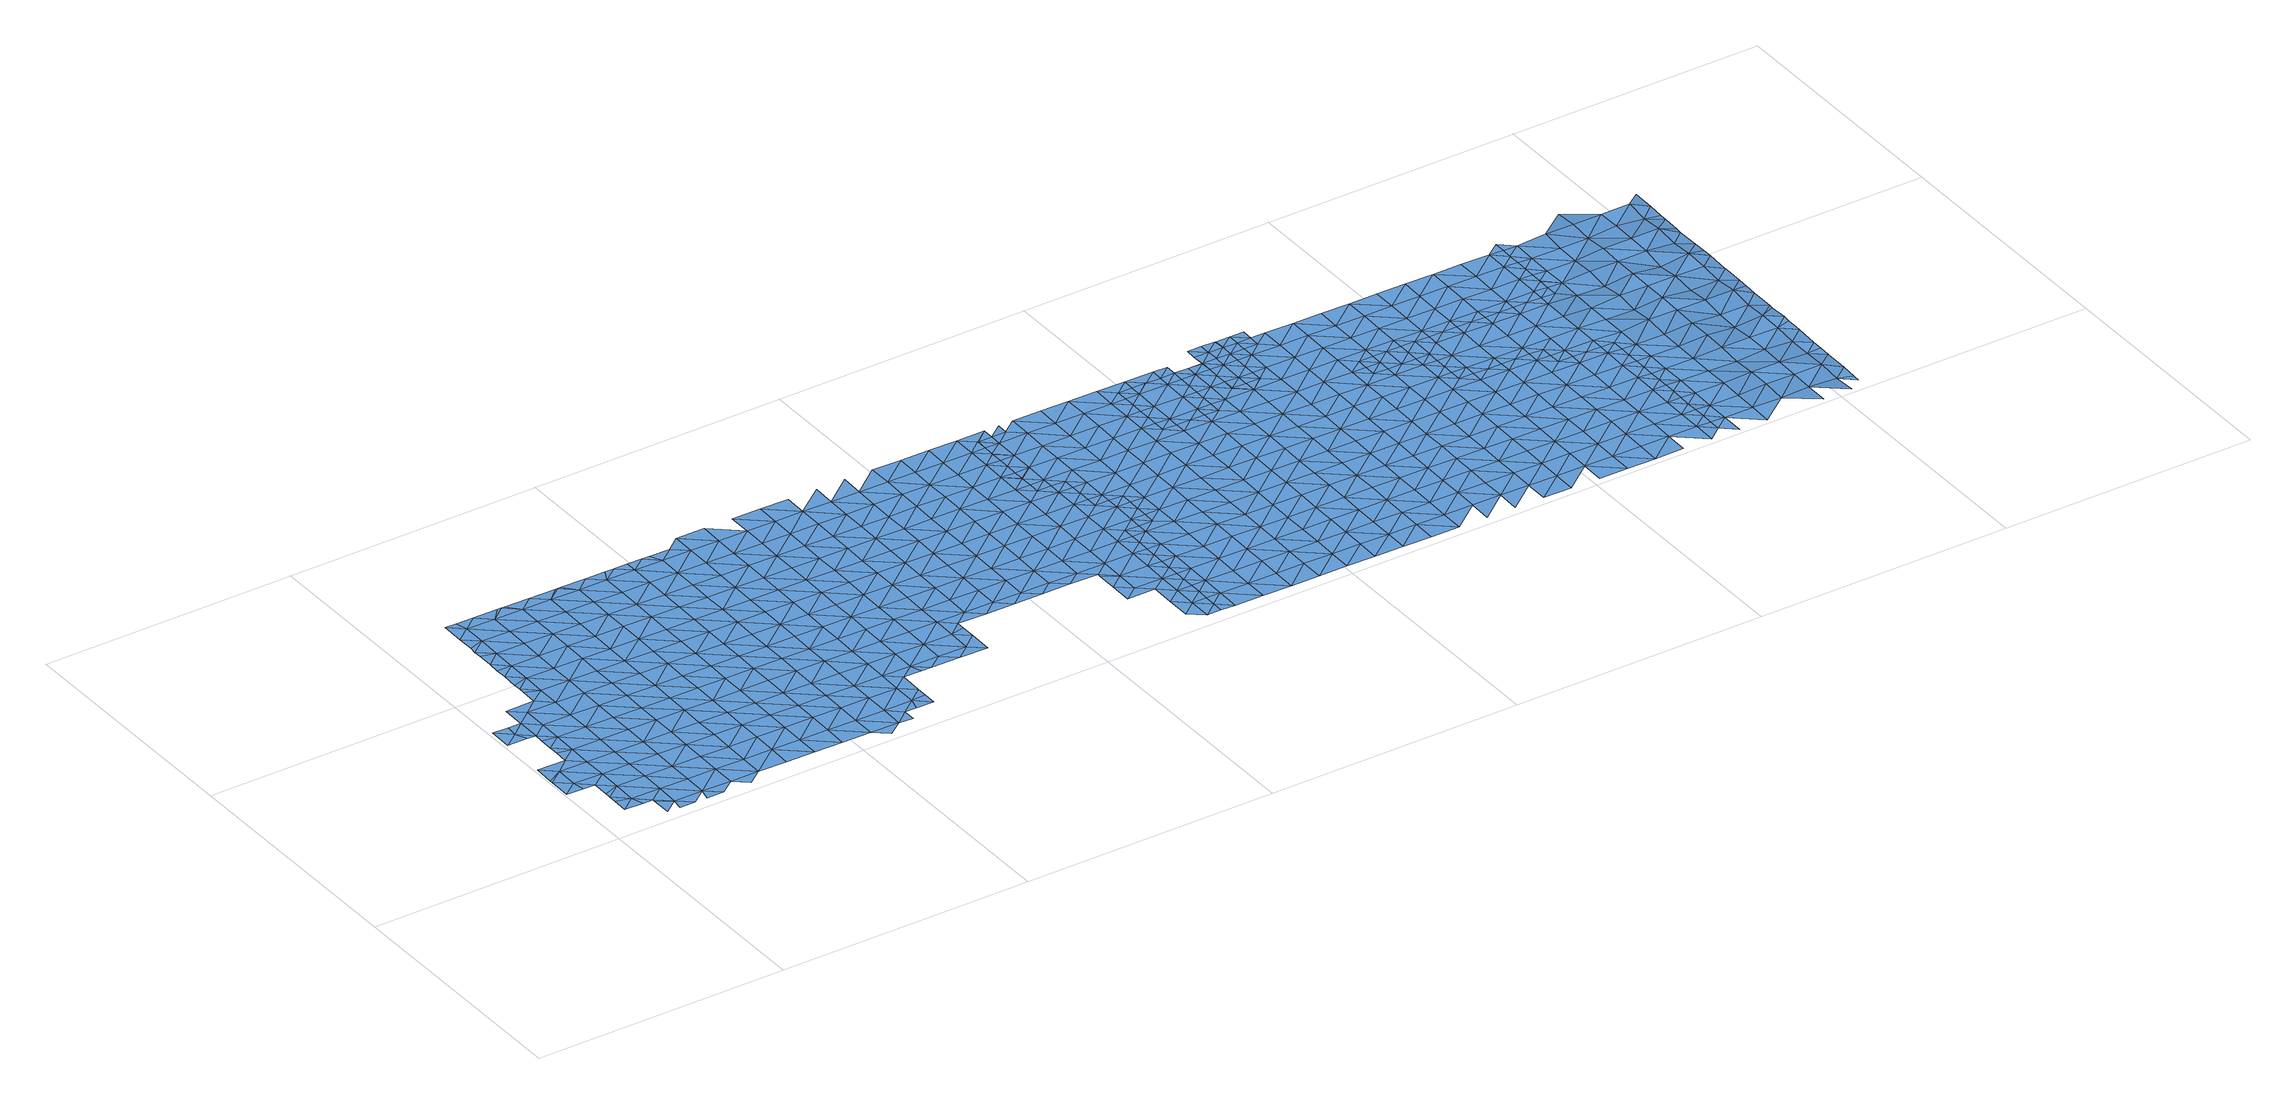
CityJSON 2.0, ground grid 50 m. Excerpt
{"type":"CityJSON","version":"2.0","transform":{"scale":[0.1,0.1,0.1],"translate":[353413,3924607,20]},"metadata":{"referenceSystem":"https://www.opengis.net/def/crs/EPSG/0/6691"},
"CityObjects":{
"waterbody1":{"type":"WaterBody","attributes":{"name":"3","class":"1140","function":"1","WaterBodyRiverFloodingRiskAttribute.description":"6","WaterBodyRiverFloodingRiskAttribute.rankOrg":"1","WaterBodyRiverFloodingRiskAttribute.adminType":"2","WaterBodyRiverFloodingRiskAttribute.scale":"L2"},"geometry":[{"type":"MultiSurface","lod":"1","boundaries":[[[0,1,2]],[[3,2,1]],[[4,5,6]],[[4,3,5]],[[5,3,1]],[[7,8,9]],[[0,10,1]],[[8,7,11]],[[12,6,5]],[[7,9,13]],[[14,1,10]],[[15,11,16]],[[10,15,16]],[[11,7,16]],[[5,1,14]],[[13,17,7]],[[18,12,5]],[[14,18,5]],[[14,10,16]],[[19,20,21]],[[22,16,7]],[[20,23,21]],[[24,25,17]],[[24,26,25]],[[19,21,27]],[[28,14,16]],[[7,17,22]],[[23,29,21]],[[22,28,16]],[[30,31,32]],[[31,12,18]],[[30,12,31]],[[17,25,22]],[[33,34,25]],[[35,18,14]],[[27,21,36]],[[21,29,36]],[[37,38,29]],[[37,32,38]],[[39,22,25]],[[32,31,38]],[[34,39,25]],[[35,14,28]],[[29,40,36]],[[35,41,18]],[[29,38,40]],[[31,18,41]],[[22,42,28]],[[39,42,22]],[[36,43,44]],[[36,40,43]],[[38,31,45]],[[46,40,38]],[[45,31,41]],[[42,47,28]],[[48,49,39]],[[35,28,47]],[[35,50,41]],[[46,38,45]],[[40,51,43]],[[46,51,40]],[[44,43,52]],[[49,53,39]],[[50,35,47]],[[39,54,42]],[[51,55,43]],[[54,47,42]],[[45,41,56]],[[43,55,52]],[[41,50,56]],[[46,45,57]],[[39,53,54]],[[58,50,47]],[[57,45,56]],[[54,59,47]],[[46,60,51]],[[61,62,63]],[[61,52,62]],[[52,55,62]],[[50,58,56]],[[63,64,65]],[[62,64,63]],[[46,57,66]],[[51,67,55]],[[65,64,68]],[[58,47,59]],[[69,70,53]],[[53,70,54]],[[46,66,60]],[[68,71,72]],[[58,73,56]],[[56,74,57]],[[72,71,75]],[[73,74,56]],[[68,64,71]],[[54,76,59]],[[57,74,66]],[[51,60,67]],[[70,76,54]],[[75,77,78]],[[62,55,79]],[[78,77,80]],[[79,55,67]],[[75,71,77]],[[64,62,79]],[[59,81,58]],[[82,71,64]],[[80,83,84]],[[66,85,60]],[[86,84,83]],[[80,77,83]],[[58,87,73]],[[85,66,74]],[[60,88,67]],[[59,76,81]],[[64,79,82]],[[89,86,83]],[[90,86,89]],[[87,58,81]],[[77,71,91]],[[70,92,76]],[[87,93,73]],[[73,94,74]],[[77,95,83]],[[60,85,88]],[[71,82,91]],[[90,89,96]],[[97,92,70]],[[93,94,73]],[[94,85,74]],[[79,67,98]],[[76,99,81]],[[100,82,79]],[[67,88,98]],[[98,101,79]],[[77,91,95]],[[102,88,85]],[[101,100,79]],[[89,83,103]],[[96,89,104]],[[94,102,85]],[[82,105,91]],[[83,95,103]],[[76,92,99]],[[100,105,82]],[[87,106,93]],[[88,107,98]],[[87,81,106]],[[108,95,91]],[[109,89,103]],[[104,89,109]],[[106,81,99]],[[110,94,93]],[[111,101,98]],[[107,88,102]],[[106,110,93]],[[95,108,103]],[[109,112,104]],[[92,97,113]],[[114,102,94]],[[115,100,101]],[[108,91,105]],[[116,109,103]],[[111,98,107]],[[113,117,92]],[[92,118,99]],[[111,115,101]],[[119,107,102]],[[120,105,100]],[[114,94,110]],[[116,103,108]],[[114,119,102]],[[116,121,109]],[[112,109,122]],[[106,99,118]],[[92,117,118]],[[106,123,110]],[[124,108,105]],[[109,121,122]],[[120,100,115]],[[119,125,107]],[[120,124,105]],[[126,117,113]],[[121,127,122]],[[128,115,111]],[[123,106,118]],[[111,107,128]],[[114,110,129]],[[128,107,125]],[[116,108,130]],[[131,121,116]],[[126,132,117]],[[117,133,118]],[[134,120,115]],[[110,123,129]],[[135,127,121]],[[130,108,124]],[[129,136,114]],[[114,137,119]],[[130,131,116]],[[132,133,117]],[[136,137,114]],[[119,137,125]],[[138,124,120]],[[115,128,139]],[[140,135,121]],[[123,118,133]],[[141,128,125]],[[134,115,139]],[[134,138,120]],[[123,142,129]],[[143,130,124]],[[140,121,131]],[[137,141,125]],[[144,132,126]],[[145,136,129]],[[123,133,142]],[[130,143,131]],[[141,146,128]],[[140,147,135]],[[139,128,146]],[[143,124,138]],[[144,148,132]],[[132,149,133]],[[129,142,145]],[[145,150,136]],[[136,151,137]],[[146,152,139]],[[143,153,131]],[[148,149,132]],[[149,142,133]],[[150,151,136]],[[151,141,137]],[[134,139,152]],[[140,131,153]],[[154,138,134]],[[147,140,155]],[[156,146,141]],[[157,154,134]],[[140,158,155]],[[157,134,152]],[[151,156,141]],[[140,153,158]],[[145,142,159]],[[160,161,144]],[[158,162,155]],[[144,161,148]],[[159,142,149]],[[143,138,154]],[[163,150,145]],[[143,164,153]],[[156,165,146]],[[146,166,152]],[[163,151,150]],[[167,158,153]],[[148,168,149]],[[145,159,169]],[[143,154,164]],[[164,167,153]],[[170,168,148]],[[163,145,169]],[[171,156,151]],[[162,158,172]],[[170,148,161]],[[157,152,166]],[[173,154,157]],[[146,165,166]],[[159,149,168]],[[159,174,169]],[[173,157,166]],[[151,163,171]],[[175,158,167]],[[172,158,175]],[[173,176,154]],[[170,161,177]],[[165,156,178]],[[177,161,179]],[[174,159,168]],[[164,154,176]],[[156,171,178]],[[178,180,165]],[[165,181,166]],[[164,182,167]],[[183,172,175]],[[182,175,167]],[[169,174,184]],[[185,164,176]],[[163,169,186]],[[187,188,170]],[[188,174,168]],[[170,177,187]],[[171,163,186]],[[189,178,171]],[[190,187,177]],[[173,166,181]],[[191,176,173]],[[169,184,186]],[[182,164,185]],[[165,180,181]],[[168,170,188]],[[183,175,192]],[[182,193,175]],[[194,185,176]],[[189,171,186]],[[191,173,181]],[[188,195,174]],[[174,196,184]],[[189,197,178]],[[191,194,176]],[[192,175,193]],[[195,196,174]],[[187,190,198]],[[184,196,186]],[[193,199,192]],[[200,182,185]],[[180,178,201]],[[187,202,188]],[[203,187,198]],[[204,189,186]],[[201,178,197]],[[181,180,201]],[[187,203,202]],[[205,185,194]],[[202,206,188]],[[188,206,195]],[[207,199,193]],[[191,181,208]],[[204,186,196]],[[193,182,200]],[[209,197,189]],[[208,181,201]],[[210,194,191]],[[185,205,200]],[[204,211,189]],[[211,209,189]],[[206,212,195]],[[213,210,191]],[[197,209,201]],[[213,191,208]],[[195,214,196]],[[207,193,215]],[[193,200,215]],[[205,194,210]],[[196,214,204]],[[216,212,206]],[[207,215,217]],[[205,218,200]],[[195,212,214]],[[219,201,209]],[[214,220,204]],[[204,221,211]],[[208,201,222]],[[205,210,218]],[[220,221,204]],[[223,212,216]],[[222,201,219]],[[213,208,222]],[[224,210,213]],[[217,215,225]],[[211,226,209]],[[222,224,213]],[[200,218,227]],[[215,200,228]],[[221,226,211]],[[223,229,212]],[[200,227,228]],[[224,230,210]],[[225,215,228]],[[229,231,212]],[[219,209,226]],[[214,231,220]],[[214,212,231]],[[218,232,227]],[[218,210,232]],[[233,225,228]],[[232,210,230]],[[223,234,229]],[[220,235,221]],[[236,228,227]],[[219,226,237]],[[222,219,238]],[[239,235,220]],[[235,226,221]],[[238,219,237]],[[224,222,238]],[[240,230,224]],[[236,233,228]],[[220,231,239]],[[241,227,232]],[[236,227,241]],[[242,229,234]],[[235,243,226]],[[224,238,240]],[[240,244,230]],[[231,229,242]],[[243,245,226]],[[231,246,239]],[[247,233,236]],[[237,226,245]],[[232,230,248]],[[238,237,245]],[[249,240,238]],[[248,230,244]],[[241,232,248]],[[234,250,242]],[[231,242,251]],[[252,236,241]],[[235,239,246]],[[231,251,246]],[[253,252,241]],[[252,247,236]],[[249,238,245]],[[253,241,248]],[[246,254,235]],[[250,255,242]],[[242,255,251]],[[243,235,254]],[[256,257,240]],[[257,248,244]],[[258,245,243]],[[240,249,256]],[[244,240,257]],[[251,259,246]],[[260,251,255]],[[261,258,243]],[[262,249,245]],[[259,251,260]],[[243,254,261]],[[257,263,248]],[[248,264,253]],[[265,254,246]],[[259,265,246]],[[262,256,249]],[[266,252,253]],[[264,266,253]],[[266,267,252]],[[245,258,262]],[[248,263,264]],[[254,268,261]],[[268,258,261]],[[269,270,256]],[[271,254,265]],[[256,262,269]],[[257,256,270]],[[265,259,272]],[[263,257,270]],[[254,271,268]],[[273,267,266]],[[268,274,258]],[[258,275,262]],[[270,276,263]],[[263,277,264]],[[272,278,265]],[[275,269,262]],[[276,277,263]],[[279,271,265]],[[280,266,264]],[[275,258,274]],[[281,268,271]],[[266,280,273]],[[279,265,278]],[[282,276,270]],[[268,281,274]],[[264,277,280]],[[269,275,283]],[[270,269,282]],[[278,272,284]],[[281,271,279]],[[282,269,283]],[[285,273,280]],[[281,286,274]],[[274,287,275]],[[276,288,277]],[[289,279,278]],[[290,278,284]],[[276,282,291]],[[290,289,278]],[[289,281,279]],[[280,277,288]],[[274,286,287]],[[276,291,288]],[[283,275,292]],[[282,283,292]],[[275,287,292]],[[284,293,290]],[[294,280,288]],[[282,295,291]],[[296,281,289]],[[297,280,294]],[[286,298,287]],[[286,281,298]],[[282,292,299]],[[291,300,288]],[[298,281,296]],[[295,300,291]],[[282,299,295]],[[301,290,293]],[[302,296,289]],[[303,304,287]],[[294,288,300]],[[289,290,302]],[[287,298,303]],[[292,287,304]],[[299,292,304]],[[290,301,302]],[[305,298,296]],[[293,306,301]],[[294,300,307]],[[308,305,296]],[[309,310,299]],[[309,299,304]],[[296,302,308]],[[294,307,311]],[[295,299,310]],[[295,312,300]],[[313,302,301]],[[306,313,301]],[[310,312,295]],[[312,307,300]],[[314,304,303]],[[303,298,315]],[[315,298,305]],[[316,309,304]],[[313,317,302]],[[302,318,308]],[[319,313,306]],[[314,303,315]],[[320,321,307]],[[308,322,305]],[[309,323,310]],[[307,312,320]],[[324,325,326]],[[316,304,314]],[[302,317,318]],[[305,327,315]],[[310,328,312]],[[329,324,326]],[[330,331,325]],[[324,330,325]],[[328,320,312]],[[308,318,322]],[[332,314,315]],[[309,316,323]],[[331,330,319]],[[333,334,335]],[[317,313,336]],[[327,305,322]],[[313,319,336]],[[327,332,315]],[[332,316,314]],[[310,323,328]],[[336,337,317]],[[317,338,318]],[[335,339,333]],[[319,330,336]],[[337,338,317]],[[324,340,330]],[[334,341,329]],[[342,333,339]],[[318,343,322]],[[344,342,339]],[[332,345,316]],[[316,346,323]],[[334,333,341]],[[320,328,347]],[[321,320,348]],[[324,329,340]],[[322,343,327]],[[340,349,330]],[[342,350,333]],[[330,351,336]],[[323,346,328]],[[320,347,348]],[[350,352,333]],[[329,341,340]],[[349,351,330]],[[343,318,338]],[[341,333,352]],[[353,332,327]],[[316,345,346]],[[354,355,341]],[[351,356,336]],[[341,352,354]],[[340,341,355]],[[353,345,332]],[[357,358,328]],[[337,336,356]],[[337,359,338]],[[360,348,347]],[[327,343,361]],[[328,346,357]],[[362,363,340]],[[347,328,358]],[[340,363,349]],[[356,359,337]],[[340,355,362]],[[353,327,361]],[[358,360,347]],[[364,343,338]],[[363,365,349]],[[353,366,345]],[[365,367,349]],[[349,367,351]],[[346,345,368]],[[346,369,357]],[[370,371,351]],[[351,371,356]],[[370,351,367]],[[364,338,359]],[[368,345,366]],[[372,353,361]],[[361,343,373]],[[371,374,356]],[[375,366,353]],[[374,376,356]],[[356,376,359]],[[373,343,364]],[[373,372,361]],[[346,368,369]],[[377,360,358]],[[358,357,378]],[[379,380,366]],[[366,380,368]],[[353,372,375]],[[376,381,359]],[[379,366,375]],[[382,364,359]],[[357,369,378]],[[380,383,368]],[[384,373,364]],[[381,382,359]],[[385,386,368]],[[368,386,369]],[[385,368,383]],[[377,358,378]],[[382,384,364]],[[387,375,372]],[[388,372,373]],[[389,378,369]],[[390,391,373]],[[376,392,381]],[[390,373,384]],[[393,394,369]],[[391,388,373]],[[393,369,386]],[[394,389,369]],[[395,387,372]],[[392,396,381]],[[397,395,372]],[[397,372,388]],[[398,399,378]],[[398,378,389]],[[377,378,399]],[[400,384,382]],[[396,401,381]],[[401,402,381]],[[382,381,403]],[[404,400,382]],[[403,381,402]],[[405,377,399]],[[406,404,382]],[[382,403,406]],[[405,399,407]],[[405,407,408]],[[409,410,408]],[[411,412,413]],[[412,414,415]],[[415,413,412]],[[416,414,412]],[[411,417,412]],[[417,418,412]],[[416,412,418]],[[417,419,418]],[[419,417,420]],[[421,418,419]],[[420,422,419]],[[423,424,425]],[[426,421,419]],[[427,425,424]],[[428,427,424]],[[426,419,422]],[[429,430,422]],[[429,428,430]],[[428,424,430]],[[423,431,424]],[[432,422,430]],[[426,422,432]],[[433,430,424]],[[434,426,432]],[[424,431,433]],[[435,432,430]],[[432,436,434]],[[433,431,437]],[[430,433,438]],[[437,439,433]],[[430,438,435]],[[436,432,435]],[[440,438,433]],[[440,433,439]],[[441,436,435]],[[440,442,438]],[[438,443,435]],[[440,439,444]],[[441,435,445]],[[444,446,440]],[[435,443,445]],[[438,442,443]],[[447,442,440]],[[448,449,450]],[[449,446,451]],[[452,445,443]],[[451,450,449]],[[440,446,453]],[[454,455,456]],[[455,457,456]],[[458,454,456]],[[446,449,453]],[[448,459,449]],[[447,440,453]],[[447,460,442]],[[452,443,461]],[[462,458,463]],[[443,442,460]],[[458,456,463]],[[464,462,463]],[[465,466,467]],[[467,464,465]],[[461,443,460]],[[464,463,465]],[[468,463,456]],[[465,469,466]],[[449,459,470]],[[469,471,472]],[[472,466,469]],[[453,449,473]],[[474,461,460]],[[468,456,475]],[[459,476,470]],[[447,453,473]],[[449,470,473]],[[463,477,465]],[[478,479,480]],[[478,471,479]],[[447,481,460]],[[471,469,479]],[[476,482,470]],[[483,463,468]],[[484,481,447]],[[465,477,469]],[[474,460,485]],[[486,487,488]],[[486,480,487]],[[447,473,484]],[[480,479,487]],[[489,468,475]],[[490,473,470]],[[463,483,477]],[[469,491,479]],[[485,460,481]],[[490,470,482]],[[492,488,487]],[[493,488,492]],[[482,493,492]],[[494,484,473]],[[469,477,491]],[[490,495,473]],[[490,482,492]],[[496,485,481]],[[489,497,468]],[[487,479,498]],[[499,492,487]],[[483,468,497]],[[479,491,498]],[[484,500,481]],[[481,501,496]],[[494,473,495]],[[477,502,491]],[[477,483,502]],[[487,498,499]],[[492,503,490]],[[500,501,481]],[[502,483,497]],[[503,495,490]],[[491,504,498]],[[484,494,500]],[[492,499,505]],[[506,497,489]],[[507,494,495]],[[508,499,498]],[[492,505,503]],[[509,510,489]],[[491,502,504]],[[504,511,498]],[[500,512,501]],[[512,513,514]],[[510,506,489]],[[514,501,512]],[[512,515,513]],[[511,508,498]],[[512,516,515]],[[499,517,505]],[[495,503,507]],[[516,518,519]],[[502,497,506]],[[519,515,516]],[[500,494,520]],[[502,521,504]],[[522,503,505]],[[516,523,518]],[[494,507,520]],[[523,524,525]],[[525,518,523]],[[517,522,505]],[[512,500,526]],[[499,508,517]],[[502,506,521]],[[523,527,524]],[[503,528,507]],[[500,520,526]],[[527,529,530]],[[511,504,531]],[[530,524,527]],[[532,506,510]],[[533,508,511]],[[534,535,510]],[[504,521,531]],[[516,536,523]],[[507,537,520]],[[512,526,538]],[[516,512,536]],[[535,532,510]],[[532,521,506]],[[533,517,508]],[[528,503,522]],[[511,531,539]],[[512,538,536]],[[520,540,526]],[[536,541,523]],[[533,511,539]],[[542,522,517]],[[537,540,520]],[[527,523,541]],[[507,528,537]],[[521,543,531]],[[533,542,517]],[[544,543,521]],[[544,521,532]],[[545,539,531]],[[522,546,528]],[[538,547,536]],[[542,546,522]],[[538,526,547]],[[535,548,532]],[[549,535,550]],[[527,541,551]],[[543,545,531]],[[548,535,549]],[[547,526,540]],[[552,541,536]],[[546,553,528]],[[548,554,532]],[[528,555,537]],[[545,556,539]],[[544,532,554]],[[552,551,541]],[[557,536,547]],[[533,539,556]],[[544,558,543]],[[559,544,554]],[[540,537,555]],[[558,544,559]],[[528,553,555]],[[536,557,552]],[[542,533,560]],[[561,545,543]],[[558,561,543]],[[560,533,556]],[[547,540,562]],[[563,564,551]],[[565,553,546]],[[547,566,557]],[[546,542,567]],[[540,555,562]],[[551,552,563]],[[567,542,560]],[[545,561,568]],[[556,545,569]],[[570,552,557]],[[553,565,555]],[[569,545,568]],[[547,562,566]],[[560,556,571]],[[556,569,572]],[[546,567,565]],[[573,562,555]],[[570,557,566]],[[556,572,571]],[[570,574,552]],[[575,573,555]],[[567,560,576]],[[574,577,552]],[[577,564,563]],[[575,555,565]],[[560,571,576]],[[562,573,566]],[[563,552,577]],[[567,578,565]],[[567,576,579]],[[567,579,578]],[[566,580,570]],[[565,581,575]],[[582,566,573]],[[565,578,581]],[[583,573,575]],[[570,584,574]],[[585,575,581]],[[580,584,570]],[[583,575,585]],[[566,582,580]],[[574,586,577]],[[587,582,573]],[[588,573,583]],[[587,573,588]],[[582,589,580]],[[586,574,584]],[[589,582,587]],[[589,590,580]],[[590,591,580]],[[580,591,584]],[[592,593,584]],[[584,593,586]],[[592,584,591]],[[593,594,586]]]}]},
"waterbody2":{"type":"WaterBody","attributes":{"name":"3","class":"1140","function":"1","WaterBodyRiverFloodingRiskAttribute.description":"6","WaterBodyRiverFloodingRiskAttribute.rankOrg":"2","WaterBodyRiverFloodingRiskAttribute.adminType":"2","WaterBodyRiverFloodingRiskAttribute.scale":"L2"},"geometry":[{"type":"MultiSurface","lod":"1","boundaries":[[[595,342,344]],[[595,596,342]],[[350,342,596]],[[352,350,596]],[[354,352,597]],[[352,596,597]],[[355,354,597]],[[598,596,595]],[[362,599,363]],[[362,355,599]],[[355,597,599]],[[596,600,597]],[[599,601,363]],[[598,600,596]],[[365,601,367]],[[365,363,601]],[[370,602,371]],[[602,367,601]],[[370,367,602]],[[603,597,600]],[[602,604,371]],[[599,597,605]],[[604,376,374]],[[374,371,604]],[[606,600,598]],[[605,597,603]],[[601,599,605]],[[607,602,601]],[[392,376,604]],[[379,608,380]],[[379,375,608]],[[608,375,387]],[[609,383,380]],[[607,601,605]],[[606,610,600]],[[600,611,603]],[[604,396,392]],[[385,609,386]],[[609,380,608]],[[385,383,609]],[[604,602,612]],[[387,395,608]],[[612,602,607]],[[613,396,604]],[[614,391,390]],[[615,394,393]],[[390,384,614]],[[611,600,610]],[[615,386,609]],[[393,386,615]],[[614,384,400]],[[388,391,614]],[[389,394,615]],[[407,399,398]],[[605,603,616]],[[605,617,607]],[[618,609,608]],[[604,612,613]],[[619,395,397]],[[620,608,395]],[[619,388,614]],[[397,388,619]],[[616,603,611]],[[621,389,615]],[[616,617,605]],[[398,389,621]],[[400,404,614]],[[407,398,621]],[[613,622,396]],[[606,623,610]],[[619,620,395]],[[607,624,612]],[[401,396,622]],[[402,622,403]],[[609,625,615]],[[408,407,621]],[[402,401,622]],[[617,624,607]],[[624,613,612]],[[618,608,620]],[[610,626,611]],[[627,619,614]],[[628,404,406]],[[629,621,615]],[[630,614,404]],[[406,403,628]],[[403,622,628]],[[621,409,408]],[[606,631,623]],[[630,627,614]],[[611,626,616]],[[627,620,619]],[[609,618,625]],[[624,632,613]],[[613,633,622]],[[629,409,621]],[[630,404,628]],[[626,610,623]],[[634,617,616]],[[635,618,620]],[[615,625,629]],[[636,634,616]],[[636,616,626]],[[617,634,624]],[[637,625,618]],[[613,632,633]],[[628,622,638]],[[629,639,409]],[[620,627,635]],[[638,622,633]],[[624,640,632]],[[623,631,641]],[[637,618,635]],[[625,642,629]],[[630,628,643]],[[637,642,625]],[[641,631,644]],[[626,623,641]],[[632,645,633]],[[628,638,643]],[[646,635,627]],[[624,634,640]],[[629,647,639]],[[627,630,648]],[[642,647,629]],[[636,626,649]],[[649,626,641]],[[648,630,643]],[[633,650,638]],[[632,640,645]],[[635,651,637]],[[644,652,641]],[[653,643,638]],[[636,649,654]],[[627,648,646]],[[634,636,655]],[[656,642,637]],[[633,645,650]],[[657,652,644]],[[639,647,658]],[[636,654,655]],[[651,635,646]],[[651,656,637]],[[659,638,650]],[[660,648,643]],[[640,634,661]],[[662,647,642]],[[653,638,659]],[[653,660,643]],[[663,654,649]],[[634,655,661]],[[649,641,664]],[[665,646,648]],[[645,640,666]],[[647,667,658]],[[664,663,649]],[[666,640,661]],[[650,645,666]],[[668,659,650]],[[641,652,664]],[[669,655,654]],[[662,642,656]],[[662,667,647]],[[670,652,657]],[[665,671,646]],[[672,661,655]],[[648,660,665]],[[650,666,668]],[[651,646,671]],[[651,673,656]],[[674,670,657]],[[669,654,663]],[[653,659,675]],[[652,670,664]],[[673,662,656]],[[659,668,675]],[[675,676,653]],[[653,677,660]],[[655,669,672]],[[673,651,671]],[[678,667,662]],[[664,679,663]],[[660,677,665]],[[666,661,680]],[[666,681,668]],[[682,671,665]],[[683,679,664]],[[679,669,663]],[[661,672,680]],[[664,670,683]],[[653,676,677]],[[684,682,665]],[[662,673,678]],[[678,685,667]],[[682,686,671]],[[681,666,680]],[[681,687,668]],[[686,688,671]],[[671,689,673]],[[690,676,675]],[[675,668,687]],[[665,677,684]],[[691,692,674]],[[671,688,689]],[[689,693,673]],[[694,678,673]],[[695,680,672]],[[693,694,673]],[[696,669,679]],[[670,674,692]],[[670,697,683]],[[672,669,695]],[[698,682,684]],[[692,697,670]],[[695,669,696]],[[690,699,676]],[[700,701,678]],[[675,687,690]],[[683,702,679]],[[678,694,700]],[[685,678,701]],[[677,676,699]],[[677,703,684]],[[702,696,679]],[[698,684,704]],[[701,705,685]],[[680,695,706]],[[681,680,707]],[[681,708,687]],[[702,683,697]],[[707,708,681]],[[691,709,692]],[[710,695,696]],[[680,706,707]],[[677,699,703]],[[704,684,703]],[[687,711,690]],[[712,705,701]],[[710,706,695]],[[692,713,697]],[[714,696,702]],[[715,704,703]],[[709,713,692]],[[716,715,703]],[[710,696,714]],[[717,707,706]],[[699,690,711]],[[712,718,705]],[[687,708,711]],[[719,716,703]],[[718,720,705]],[[702,697,721]],[[703,699,722]],[[697,713,721]],[[721,723,702]],[[702,724,714]],[[720,725,705]],[[706,710,717]],[[707,726,708]],[[727,719,703]],[[699,711,722]],[[728,713,709]],[[714,724,710]],[[708,726,711]],[[707,717,729]],[[703,722,727]],[[724,702,723]],[[707,729,726]],[[720,730,725]],[[713,731,721]],[[727,732,719]],[[726,733,711]],[[732,734,735]],[[711,736,722]],[[735,719,732]],[[737,723,721]],[[730,738,725]],[[710,724,739]],[[717,710,740]],[[741,742,743]],[[741,734,732]],[[743,734,741]],[[729,717,740]],[[713,728,731]],[[727,722,736]],[[738,730,744]],[[710,739,740]],[[711,733,736]],[[723,745,724]],[[742,746,747]],[[741,746,742]],[[727,748,732]],[[747,746,744]],[[749,741,732]],[[737,721,731]],[[750,728,751]],[[724,745,739]],[[726,752,733]],[[753,727,736]],[[729,740,754]],[[726,729,752]],[[748,749,732]],[[755,744,746]],[[750,731,728]],[[745,723,737]],[[756,757,741]],[[741,757,746]],[[748,727,753]],[[756,741,749]],[[758,740,739]],[[729,754,752]],[[746,759,755]],[[736,733,760]],[[761,759,746]],[[762,749,748]],[[761,746,757]],[[760,733,752]],[[731,763,737]],[[739,745,764]],[[740,765,754]],[[759,766,755]],[[736,767,753]],[[768,762,748]],[[767,748,753]],[[739,764,758]],[[731,750,769]],[[737,770,745]],[[736,760,771]],[[772,768,748]],[[763,731,769]],[[752,754,765]],[[773,764,745]],[[774,772,748]],[[740,758,765]],[[736,771,767]],[[775,774,748]],[[770,737,763]],[[770,773,745]],[[776,769,750]],[[750,777,778]],[[775,748,767]],[[764,779,758]],[[752,765,780]],[[760,752,781]],[[760,782,771]],[[778,776,750]],[[781,782,760]],[[769,776,763]],[[783,765,758]],[[752,780,781]],[[775,784,774]],[[771,785,767]],[[786,784,787]],[[786,774,784]],[[779,764,773]],[[779,783,758]],[[763,788,770]],[[765,783,780]],[[776,788,763]],[[784,789,787]],[[789,790,791]],[[767,792,775]],[[791,787,789]],[[785,771,782]],[[793,794,778]],[[795,781,780]],[[788,796,770]],[[775,797,784]],[[798,790,789]],[[773,770,796]],[[799,779,773]],[[800,795,780]],[[792,767,785]],[[792,797,775]],[[800,780,783]],[[778,801,776]],[[784,797,789]],[[781,802,782]],[[793,803,794]],[[795,802,781]],[[776,801,788]],[[799,773,796]],[[782,802,785]],[[798,789,804]],[[799,805,779]],[[778,794,801]],[[789,806,804]],[[783,779,807]],[[789,797,806]],[[779,805,807]],[[788,801,808]],[[809,785,802]],[[796,788,810]],[[800,783,811]],[[792,785,812]],[[792,813,797]],[[814,804,815]],[[811,783,807]],[[811,816,800]],[[788,808,810]],[[804,806,815]],[[812,785,809]],[[794,803,817]],[[795,816,802]],[[799,796,818]],[[799,819,805]],[[795,800,816]],[[797,820,806]],[[796,810,818]],[[813,820,797]],[[801,794,821]],[[801,822,808]],[[809,802,413]],[[792,812,813]],[[805,823,807]],[[413,415,809]],[[415,414,809]],[[794,817,821]],[[802,824,413]],[[808,822,810]],[[799,818,819]],[[820,825,806]],[[824,802,816]],[[812,809,414]],[[807,826,811]],[[815,806,825]],[[822,801,821]],[[827,818,810]],[[823,805,819]],[[823,826,807]],[[828,829,817]],[[812,830,813]],[[411,413,824]],[[830,812,414]],[[827,810,822]],[[818,831,819]],[[813,832,820]],[[416,830,414]],[[816,811,833]],[[830,832,813]],[[824,417,411]],[[824,816,833]],[[821,834,822]],[[817,829,835]],[[811,826,833]],[[821,817,834]],[[818,827,831]],[[831,836,819]],[[819,837,823]],[[832,838,820]],[[817,835,834]],[[416,418,830]],[[825,820,838]],[[839,824,833]],[[822,840,827]],[[417,824,839]],[[840,831,827]],[[826,425,833]],[[837,819,836]],[[826,823,837]],[[829,841,835]],[[842,822,834]],[[843,832,830]],[[837,844,826]],[[420,417,839]],[[425,427,833]],[[825,838,845]],[[427,428,833]],[[826,844,425]],[[822,842,840]],[[830,418,846]],[[839,833,428]],[[840,847,831]],[[831,848,836]],[[429,422,839]],[[418,421,846]],[[839,428,429]],[[849,837,836]],[[420,839,422]],[[835,841,850]],[[834,835,851]],[[834,852,842]],[[830,846,843]],[[423,425,844]],[[838,832,853]],[[838,854,845]],[[848,831,847]],[[848,849,836]],[[835,850,851]],[[421,426,846]],[[853,832,843]],[[853,854,838]],[[855,844,837]],[[842,856,840]],[[852,834,851]],[[852,856,842]],[[849,855,837]],[[857,850,841]],[[423,844,431]],[[846,858,843]],[[858,846,426]],[[847,840,856]],[[850,857,851]],[[431,844,855]],[[859,860,847]],[[841,861,857]],[[858,426,434]],[[853,843,862]],[[848,860,849]],[[851,863,852]],[[847,856,859]],[[862,843,858]],[[848,847,860]],[[853,864,854]],[[437,431,855]],[[862,864,853]],[[865,851,857]],[[852,863,856]],[[434,436,858]],[[866,855,849]],[[439,437,855]],[[864,867,854]],[[863,851,865]],[[856,868,859]],[[436,869,858]],[[863,868,856]],[[849,860,870]],[[858,871,862]],[[872,865,857]],[[873,860,859]],[[866,849,870]],[[874,872,857]],[[439,855,866]],[[862,875,864]],[[869,436,441]],[[873,859,868]],[[871,875,862]],[[858,869,871]],[[860,876,870]],[[444,439,866]],[[864,877,867]],[[863,865,878]],[[870,450,866]],[[878,865,872]],[[441,445,869]],[[878,879,863]],[[863,880,868]],[[860,873,881]],[[450,451,866]],[[866,446,444]],[[451,446,866]],[[876,860,881]],[[870,876,450]],[[872,874,455]],[[877,864,875]],[[454,458,872]],[[869,882,871]],[[872,455,454]],[[878,872,458]],[[863,879,880]],[[883,882,869]],[[869,445,883]],[[873,868,884]],[[448,450,876]],[[462,464,878]],[[871,885,875]],[[878,458,462]],[[879,878,464]],[[868,880,884]],[[445,452,883]],[[881,873,886]],[[466,880,879]],[[467,466,879]],[[879,464,467]],[[448,876,459]],[[452,461,883]],[[873,884,886]],[[885,887,875]],[[871,882,885]],[[876,881,888]],[[466,472,880]],[[471,884,880]],[[472,471,880]],[[877,875,887]],[[876,888,459]],[[881,886,888]],[[883,889,882]],[[478,480,884]],[[884,480,886]],[[884,471,478]],[[890,885,882]],[[883,461,889]],[[476,459,888]],[[486,488,886]],[[886,488,888]],[[889,461,474]],[[886,480,486]],[[891,887,885]],[[890,882,889]],[[482,476,888]],[[493,482,888]],[[493,888,488]],[[474,485,889]],[[885,890,891]],[[891,892,887]],[[889,893,890]],[[894,893,889]],[[889,485,894]],[[895,891,890]],[[894,485,496]],[[891,896,892]],[[895,896,891]],[[496,514,894]],[[890,893,895]],[[501,514,496]],[[515,893,894]],[[514,513,894]],[[513,515,894]],[[515,519,893]],[[518,895,893]],[[519,518,893]],[[518,525,895]],[[524,896,895]],[[525,524,895]],[[524,530,896]],[[530,529,896]]]}]},
"waterbody3":{"type":"WaterBody","attributes":{"name":"3","class":"1140","function":"1","WaterBodyRiverFloodingRiskAttribute.description":"6","WaterBodyRiverFloodingRiskAttribute.rankOrg":"1","WaterBodyRiverFloodingRiskAttribute.adminType":"2","WaterBodyRiverFloodingRiskAttribute.scale":"L2"},"geometry":[{"type":"MultiSurface","lod":"1","boundaries":[[[897,898,689]],[[897,899,898]],[[698,704,897]],[[900,901,720]],[[900,898,901]],[[694,898,900]],[[900,720,718]],[[742,747,901]],[[742,901,899]],[[698,897,682]],[[686,682,897]],[[899,901,898]],[[897,689,688]],[[898,694,693]],[[900,718,712]],[[743,742,899]],[[686,897,688]],[[700,694,900]],[[693,689,898]],[[897,902,899]],[[897,704,902]],[[730,720,901]],[[730,901,744]],[[747,744,901]],[[743,899,734]],[[734,899,902]],[[735,734,902]],[[719,735,902]],[[716,719,902]],[[902,715,716]],[[712,701,900]],[[900,701,700]],[[704,715,902]]]}]},
"waterbody4":{"type":"WaterBody","attributes":{"name":"3","class":"1140","function":"1","WaterBodyRiverFloodingRiskAttribute.description":"6","WaterBodyRiverFloodingRiskAttribute.rankOrg":"1","WaterBodyRiverFloodingRiskAttribute.adminType":"2","WaterBodyRiverFloodingRiskAttribute.scale":"L2"},"geometry":[{"type":"MultiSurface","lod":"1","boundaries":[[[756,749,762]],[[756,762,903]],[[756,903,757]],[[787,791,904]],[[903,787,904]],[[904,757,903]],[[757,904,761]],[[761,905,759]],[[761,904,905]],[[786,787,903]],[[905,766,759]],[[768,772,903]],[[786,903,772]],[[774,786,772]],[[768,903,762]],[[791,790,904]],[[790,906,904]],[[906,905,904]]]}]},
"waterbody5":{"type":"WaterBody","attributes":{"name":"3","class":"1140","function":"1","WaterBodyRiverFloodingRiskAttribute.description":"6","WaterBodyRiverFloodingRiskAttribute.rankOrg":"2","WaterBodyRiverFloodingRiskAttribute.adminType":"2","WaterBodyRiverFloodingRiskAttribute.scale":"L2"},"geometry":[{"type":"MultiSurface","lod":"1","boundaries":[[[907,905,908]],[[905,907,766]],[[909,910,911]],[[910,909,908]],[[909,912,908]],[[912,913,908]],[[913,907,908]],[[906,908,905]],[[910,906,790]],[[906,910,908]]]}]},
"waterbody6":{"type":"WaterBody","attributes":{"name":"3","class":"1140","function":"1","WaterBodyRiverFloodingRiskAttribute.description":"6","WaterBodyRiverFloodingRiskAttribute.rankOrg":"1","WaterBodyRiverFloodingRiskAttribute.adminType":"2","WaterBodyRiverFloodingRiskAttribute.scale":"L2"},"geometry":[{"type":"MultiSurface","lod":"1","boundaries":[[[914,910,915]],[[910,914,911]],[[814,916,914]],[[798,804,915]],[[915,804,814]],[[814,914,915]],[[915,910,790]],[[790,798,915]]]}]}
},
"vertices":[
[34,160,10],[30,182,10],[1,160,10],[2,206,10],[2,212,10],[31,228,10],[3,252,10],[85,89,10],[57,96,10],[56,66,10],[58,159,10],[57,113,10],[59,251,10],[93,65,10],[87,181,10],[57,124,10],[86,135,10],[113,65,10],[87,227,10],[5,391,10],[4,344,10],[33,367,10],[142,88,10],[44,344,10],[113,61,10],[141,42,10],[113,20,10],[36,390,10],[143,135,10],[61,343,10],[60,279,10],[88,274,10],[60,298,10],[138,19,10],[169,19,10],[143,181,10],[61,390,10],[60,324,10],[89,320,10],[198,41,10],[90,366,10],[144,227,10],[199,87,10],[90,413,10],[62,436,10],[145,273,10],[146,319,10],[199,134,10],[192,18,10],[226,18,10],[200,180,10],[146,365,10],[119,436,10],[255,40,10],[255,86,10],[147,412,10],[201,226,10],[202,272,10],[257,179,10],[256,133,10],[203,364,10],[120,469,10],[148,458,10],[120,481,10],[149,504,10],[120,496,10],[202,318,10],[204,411,10],[121,528,10],[282,17,10],[311,39,10],[149,550,10],[121,550,10],[258,225,10],[258,271,10],[122,574,10],[312,85,10],[150,596,10],[122,604,10],[205,457,10],[122,620,10],[313,132,10],[205,503,10],[151,643,10],[123,633,10],[259,317,10],[123,666,10],[314,178,10],[260,363,10],[152,689,10],[124,713,10],[206,550,10],[369,84,10],[314,224,10],[315,270,10],[207,596,10],[146,712,10],[368,38,10],[261,410,10],[370,131,10],[262,502,10],[261,456,10],[316,316,10],[208,642,10],[180,712,10],[263,549,10],[370,177,10],[317,362,10],[264,595,10],[208,688,10],[371,223,10],[317,409,10],[229,711,10],[425,37,10],[372,269,10],[318,455,10],[264,641,10],[425,83,10],[426,130,10],[373,315,10],[319,501,10],[265,687,10],[237,711,10],[427,176,10],[320,548,10],[373,362,10],[481,36,10],[244,711,10],[374,408,10],[428,222,10],[320,594,10],[321,640,10],[482,82,10],[483,129,10],[376,500,10],[294,710,10],[429,269,10],[429,315,10],[376,547,10],[375,454,10],[322,686,10],[430,361,10],[484,175,10],[377,593,10],[538,35,10],[484,221,10],[431,407,10],[346,709,10],[539,81,10],[540,128,10],[485,268,10],[486,314,10],[432,453,10],[378,639,10],[433,546,10],[351,709,10],[487,360,10],[432,499,10],[379,685,10],[540,174,10],[566,12,10],[595,34,10],[356,709,10],[542,267,10],[434,592,10],[487,406,10],[488,452,10],[435,638,10],[596,127,10],[541,220,10],[596,80,10],[543,313,10],[407,708,10],[489,498,10],[597,173,10],[435,684,10],[490,545,10],[623,57,10],[543,359,10],[623,31,10],[544,405,10],[545,451,10],[491,637,10],[447,708,10],[598,219,10],[491,591,10],[599,266,10],[652,80,10],[653,126,10],[599,312,10],[646,56,10],[546,497,10],[464,707,10],[492,684,10],[546,544,10],[654,172,10],[655,218,10],[600,358,10],[681,56,10],[492,707,10],[548,636,10],[601,404,10],[681,102,10],[681,81,10],[655,265,10],[547,590,10],[682,149,10],[521,706,10],[602,450,10],[657,357,10],[603,543,10],[656,311,10],[711,171,10],[602,496,10],[711,217,10],[549,683,10],[718,148,10],[536,706,10],[604,589,10],[658,403,10],[712,264,10],[713,310,10],[658,449,10],[738,148,10],[659,496,10],[578,705,10],[714,356,10],[605,635,10],[605,682,10],[767,170,10],[660,542,10],[768,216,10],[661,588,10],[606,728,10],[796,147,10],[770,309,10],[662,681,10],[714,403,10],[715,449,10],[769,263,10],[716,495,10],[661,634,10],[824,169,10],[770,355,10],[717,541,10],[771,402,10],[826,262,10],[663,727,10],[717,587,10],[772,448,10],[852,146,10],[825,215,10],[719,680,10],[718,633,10],[826,308,10],[853,192,10],[773,494,10],[773,540,10],[828,401,10],[853,238,10],[853,222,10],[827,354,10],[829,447,10],[774,586,10],[775,632,10],[882,261,10],[776,679,10],[720,726,10],[884,353,10],[829,493,10],[830,539,10],[883,307,10],[910,237,10],[776,725,10],[885,400,10],[885,446,10],[831,585,10],[832,631,10],[939,260,10],[940,306,10],[832,678,10],[941,352,10],[887,538,10],[886,492,10],[967,236,10],[833,724,10],[941,399,10],[942,445,10],[888,630,10],[996,305,10],[996,259,10],[888,584,10],[943,491,10],[1024,235,10],[889,677,10],[944,583,10],[997,351,10],[890,723,10],[998,398,10],[944,537,10],[945,630,10],[1052,258,10],[1053,304,10],[999,444,10],[1000,490,10],[1055,397,10],[1080,235,10],[946,676,10],[1054,350,10],[1000,537,10],[1001,583,10],[947,722,10],[1002,629,10],[1109,257,10],[1056,489,10],[1055,443,10],[1057,536,10],[1110,303,10],[1111,349,10],[1137,234,10],[1003,675,10],[1003,721,10],[1111,396,10],[1058,582,10],[1164,164,10],[1137,187,10],[1136,142,10],[1112,442,10],[1058,628,10],[1192,141,10],[1165,210,10],[1137,227,10],[1113,488,10],[1220,70,10],[1191,94,10],[1191,47,10],[1166,256,10],[1167,302,10],[1167,349,10],[1219,24,10],[1221,163,10],[1220,117,10],[1248,47,10],[1168,395,10],[1247,24,10],[1114,535,10],[1114,581,10],[1059,674,10],[1060,720,10],[1222,209,10],[1248,70,10],[1223,256,10],[1249,93,10],[1170,487,10],[1249,116,10],[1249,140,10],[1223,302,10],[1115,627,10],[1116,673,10],[1224,348,10],[1117,719,10],[1169,441,10],[1250,162,10],[1250,185,10],[1225,394,10],[1250,208,10],[1170,534,10],[1251,232,10],[1171,580,10],[1172,626,10],[1251,255,10],[1252,278,10],[1226,486,10],[1226,440,10],[1252,301,10],[1198,510,10],[1252,324,10],[1173,718,10],[1173,672,10],[1199,533,10],[1199,556,10],[1281,347,10],[1282,393,10],[1199,557,10],[1254,417,10],[1199,579,10],[1200,602,10],[1227,510,10],[1255,463,10],[1200,649,10],[1254,440,10],[1255,462,10],[1280,323,10],[1200,625,10],[1200,648,10],[1255,509,10],[1308,323,10],[1255,486,10],[1201,672,10],[1201,695,10],[1282,417,10],[1309,346,10],[1309,369,10],[1309,370,10],[1310,416,10],[1230,718,10],[1310,393,10],[1202,695,10],[1230,695,10],[1258,694,10],[1259,717,10],[1907,498,10],[1908,522,10],[1879,499,10],[1880,545,10],[1879,522,10],[1908,545,10],[1936,498,10],[1937,545,10],[1965,521,10],[1964,497,10],[1965,544,10],[1992,497,10],[2019,405,10],[2020,427,10],[1991,405,10],[1993,544,10],[1991,428,10],[1992,451,10],[1992,474,10],[2021,473,10],[2048,404,10],[2021,520,10],[2076,426,10],[2022,543,10],[2078,519,10],[2050,543,10],[2076,404,10],[2077,472,10],[2104,403,10],[2133,425,10],[2078,542,10],[2134,471,10],[2135,518,10],[2133,403,10],[2107,542,10],[2161,402,10],[2191,470,10],[2189,355,10],[2189,378,10],[2161,356,10],[2161,379,10],[2135,541,10],[2190,424,10],[2269,53,10],[2269,30,10],[2297,53,9],[2297,7,9],[2270,76,10],[2217,355,10],[2191,517,10],[2164,541,10],[2270,100,10],[2298,99,9],[2270,123,9],[2299,145,9],[2271,169,10],[2271,146,9],[2354,52,9],[2300,191,9],[2246,378,10],[2272,215,9],[2271,192,10],[2247,424,10],[2192,540,10],[2353,6,9],[2246,354,10],[2356,144,9],[2272,238,9],[2300,238,9],[2273,262,9],[2248,516,10],[2274,354,9],[2355,98,9],[2247,470,10],[2220,540,10],[2273,284,9],[2301,284,9],[2273,307,9],[2411,51,9],[2303,377,8],[2356,190,9],[2302,330,8],[2274,330,9],[2304,469,7],[2303,423,8],[2249,539,10],[2412,97,12],[2357,237,9],[2358,283,9],[2305,515,7],[2277,539,9],[2412,143,12],[2359,376,13],[2413,189,9],[2359,329,8],[2468,96,12],[2360,422,8],[2415,282,12],[2467,4,12],[2467,50,12],[2414,236,12],[2306,561,8],[2278,584,9],[2277,562,9],[2278,585,9],[2306,607,8],[2415,328,12],[2279,631,9],[2278,608,9],[2361,468,12],[2469,143,12],[2416,375,13],[2307,654,8],[2279,678,9],[2279,654,9],[2362,514,6],[2308,700,8],[2417,421,13],[2280,723,9],[2280,700,9],[2470,189,12],[2525,96,12],[2471,281,8],[2523,3,12],[2524,49,9],[2363,606,8],[2418,467,12],[2362,560,12],[2471,235,12],[2418,513,12],[2364,653,8],[2472,327,8],[2526,188,9],[2526,142,9],[2527,234,12],[2473,374,13],[2419,559,12],[2553,72,10],[2552,40,9],[2552,25,9],[2365,699,12],[2421,652,8],[2474,420,8],[2553,118,10],[2474,466,12],[2528,280,12],[2420,605,13],[2554,164,10],[2554,143,10],[2529,326,9],[2555,210,11],[2475,512,6],[2421,698,12],[2422,744,8],[2530,419,8],[2476,558,13],[2530,373,13],[2555,241,12],[2556,257,12],[2477,605,13],[2557,303,10],[2556,293,10],[2532,512,13],[2477,651,14],[2531,465,12],[2557,349,11],[2478,697,13],[2558,396,11],[2558,375,11],[2533,604,14],[2559,441,10],[2533,558,8],[2560,488,11],[2534,650,8],[2559,442,10],[2535,696,14],[2560,534,10],[2560,508,11],[2561,580,9],[2561,592,9],[2562,626,10],[2562,642,10],[2563,673,11],[2563,718,11],
[1276,23,10],[1276,69,10],[1277,116,10],[1332,22,10],[1278,162,10],[1333,68,10],[1279,208,10],[1279,255,10],[1334,115,10],[1280,301,10],[1335,161,10],[1389,21,10],[1335,207,10],[1227,533,10],[1228,579,10],[1390,68,10],[1391,114,10],[1336,254,10],[1337,300,10],[1282,439,10],[1229,625,10],[1391,160,10],[1392,206,10],[1285,578,10],[1283,485,10],[1284,532,10],[1229,671,10],[1338,346,10],[1446,67,10],[1393,253,10],[1285,624,10],[1447,113,10],[1340,484,10],[1338,392,10],[1286,671,10],[1339,438,10],[1446,21,10],[1394,299,10],[1394,345,10],[1449,205,10],[1341,531,10],[1448,159,10],[1341,577,10],[1395,391,10],[1287,717,10],[1450,252,10],[1503,66,10],[1342,623,10],[1396,437,10],[1502,20,10],[1450,298,10],[1397,530,10],[1343,670,10],[1397,483,10],[1504,112,10],[1451,344,10],[1398,576,10],[1560,65,10],[1453,437,10],[1505,158,10],[1505,204,10],[1399,622,10],[1559,19,10],[1344,716,10],[1452,390,10],[1453,483,10],[1506,251,10],[1400,669,10],[1561,157,10],[1561,111,10],[1454,529,10],[1507,297,10],[1400,715,10],[1508,343,10],[1562,203,10],[1617,64,10],[1455,575,10],[1563,250,10],[1456,621,10],[1616,18,10],[1509,390,10],[1509,436,10],[1510,482,10],[1456,668,10],[1618,156,10],[1564,296,10],[1564,342,10],[1483,552,10],[1617,110,10],[1511,528,10],[1457,714,10],[1483,575,10],[1565,389,10],[1484,597,10],[1484,598,10],[1566,435,10],[1673,17,10],[1673,63,10],[1484,621,10],[1485,644,10],[1620,249,10],[1619,202,10],[1674,109,10],[1511,551,10],[1567,481,10],[1485,667,10],[1485,690,10],[1675,156,10],[1567,527,10],[1539,551,10],[1514,713,10],[1620,295,10],[1621,341,10],[1622,388,10],[1729,16,10],[1676,248,10],[1623,434,10],[1513,690,10],[1730,62,10],[1676,202,10],[1540,551,10],[1568,551,10],[1677,294,10],[1541,690,10],[1596,550,10],[1542,690,10],[1731,109,10],[1623,480,10],[1732,155,10],[1732,201,10],[1571,712,10],[1679,387,10],[1624,526,10],[1787,61,10],[1678,340,10],[1570,689,10],[1788,108,10],[1625,572,10],[1679,433,10],[1597,596,10],[1597,573,10],[1680,479,10],[1788,154,10],[1599,711,10],[1733,247,10],[1734,293,10],[1626,618,10],[1598,642,10],[1598,619,10],[1599,689,10],[1789,200,10],[1626,665,10],[1598,665,10],[1682,571,10],[1653,595,10],[1844,60,10],[1786,15,10],[1735,386,10],[1681,525,10],[1735,339,10],[1627,688,10],[1654,618,10],[1654,641,10],[1791,292,10],[1655,687,10],[1736,432,10],[1655,665,10],[1654,595,10],[1845,153,10],[1790,246,10],[1791,338,10],[1655,688,10],[1738,524,10],[1682,594,10],[1844,107,10],[1846,199,10],[1737,478,10],[1710,594,10],[1847,245,10],[1711,594,10],[1738,571,10],[1901,106,10],[1843,14,10],[1900,59,10],[1847,291,10],[1792,385,10],[1793,431,10],[1794,477,10],[1848,337,10],[1739,617,10],[1794,524,10],[1711,617,10],[1711,640,10],[1902,152,10],[1740,663,10],[1712,687,10],[1712,664,10],[1795,570,10],[1900,13,10],[1957,58,10],[1850,430,10],[1903,198,10],[1796,616,10],[1740,686,10],[1903,244,10],[1849,384,10],[1958,105,10],[1850,476,10],[1956,12,10],[1768,686,10],[1904,290,10],[1797,662,10],[1905,336,10],[1959,151,10],[1851,523,10],[1959,197,10],[1906,383,10],[1852,569,10],[1853,615,10],[1769,709,10],[1797,708,10],[1906,429,10],[2014,57,10],[1960,243,10],[1961,290,10],[1853,661,10],[2014,104,10],[2015,150,10],[1962,336,10],[1907,475,10],[1854,707,10],[1962,382,10],[2016,196,10],[2013,11,10],[2070,10,10],[1909,568,10],[2017,243,10],[1909,614,10],[1963,428,10],[2071,103,10],[2070,56,10],[2017,289,10],[2018,335,10],[1910,660,10],[1964,474,10],[2073,195,10],[2126,9,10],[2072,149,10],[1966,613,10],[2019,381,10],[1911,706,10],[1965,567,10],[2073,242,10],[2074,288,10],[2075,334,10],[2127,55,10],[2128,102,10],[2129,148,10],[1967,659,10],[1968,705,10],[2076,380,10],[2129,194,10],[2184,55,10],[2022,566,10],[2130,241,10],[2131,287,10],[2183,9,10],[2023,612,10],[2185,147,10],[2024,659,10],[2185,101,10],[2132,379,10],[2024,705,10],[2186,193,10],[2079,565,10],[2132,333,10],[2079,611,10],[2241,54,10],[2187,240,10],[2240,8,10],[2080,658,10],[2188,332,10],[2081,704,10],[2241,100,10],[2242,146,10],[2243,192,10],[2188,286,10],[2136,610,10],[2135,564,10],[2244,239,10],[2137,657,10],[2244,285,10],[2138,703,10],[2245,331,10],[2192,563,10],[2193,609,10],[2194,656,10],[2194,702,10],[2250,608,10],[2249,562,10],[2250,655,10],[2251,701,10],
[1512,574,10],[1512,620,10],[1569,619,10],[1513,667,10],[1570,666,10],[1568,573,10],
[1682,617,10],[1683,664,10],[1656,688,10],[1684,687,10],
[1655,711,10],[1684,710,10],[1712,732,10],[1713,710,10],[1713,732,10],[1684,733,10],[1656,733,10],
[1741,732,10],[1741,709,10],[1769,731,10]
]}
